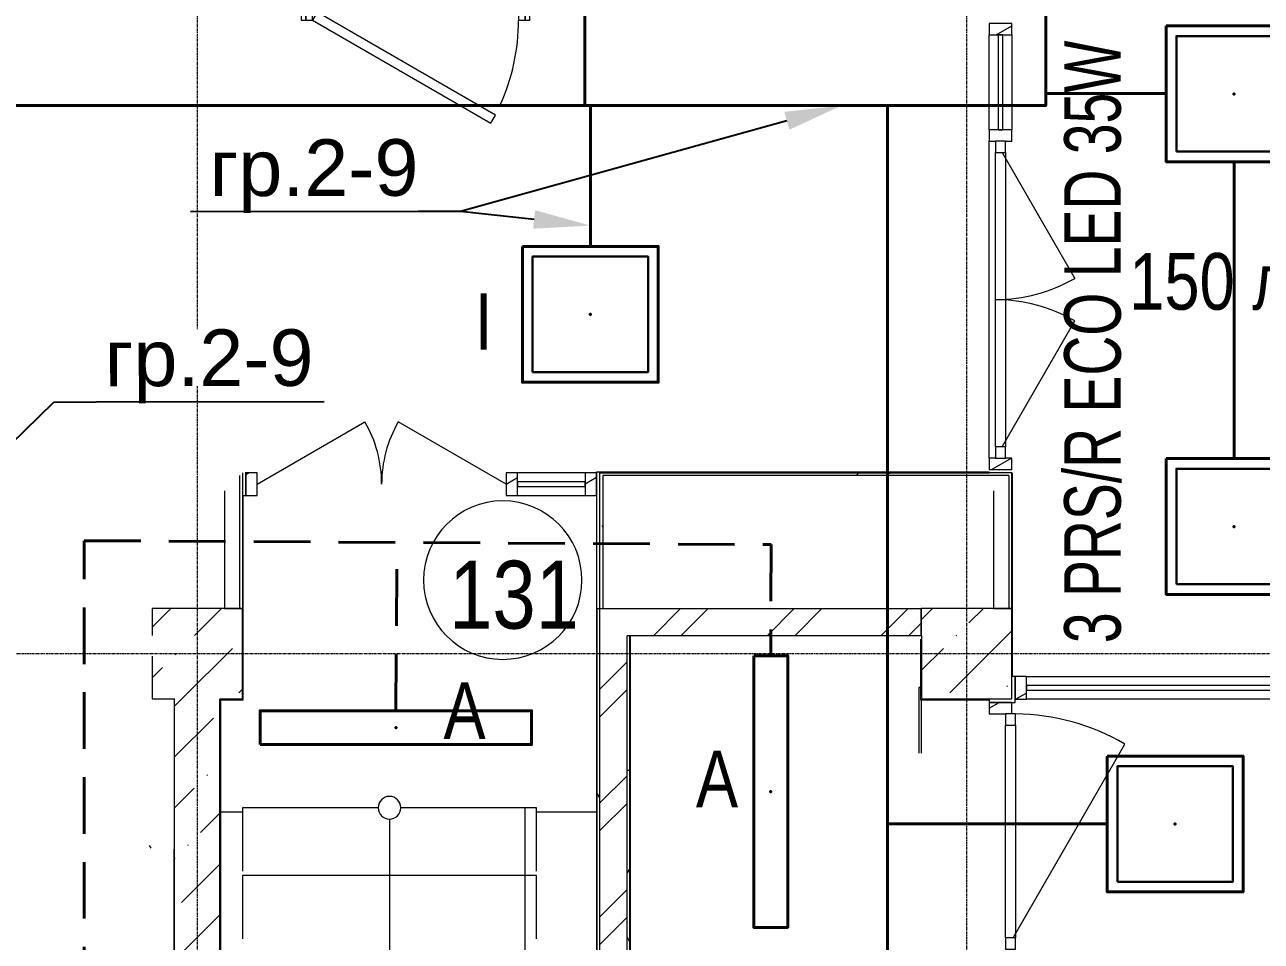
# Model space of a CAD drawing. Header units: metres. Extents: x 14298 to 227756, y -64870 to 286334.
# Drawn here: x 83300 to 88766, y -51556 to -47506 of the extents above; entities that cross this region are included whole.
import ezdxf
from ezdxf import colors
from ezdxf.entities.mleader import LeaderData, LeaderLine
from ezdxf.math import Vec2, Vec3

# ---------------------------------------------------------------- set-up
doc = ezdxf.new("R2010")
doc.units = ezdxf.units.M
for name, pattern in [('ADSK_Линия сетки', [21, 12, -3, 3, -3]), ('DASHED', [0.75, 0.5, -0.25]), ('HIDDEN2', [0.1875, 0.125, -0.0625])]:
    doc.linetypes.add(name, pattern=pattern)
for name, color, linetype, lineweight in [('A-AREA-IDEN', 7, 'Continuous', 9), ('A-DETL-THIN', 7, 'Continuous', 5), ('A-DOOR', 7, 'Continuous', 5), ('A-DOOR-FRAM', 7, 'Continuous', 13), ('A-FLOR', 7, 'Continuous', 5), ('A-GLAZ-CURT', 7, 'Continuous', 5), ('A-GLAZ-CWMG', 7, 'Continuous', 5), ('A-WALL', 7, 'Continuous', 5), ('A-WALL-PATT', 7, 'Continuous', 18), ('I-WALL', 7, 'Continuous', 5), ('nadpisi', 84, 'Continuous', 13), ('S-COLS', 7, 'Continuous', 5), ('S-GRID', 7, 'Continuous', 9), ('ав осв', 1, 'HIDDEN2', 40), ('раб осв', 7, 'Continuous', 40), ('ЭЛ', 250, 'Continuous', 50), ('ЭЛ.сети', 5, 'Continuous', 100)]:
    doc.layers.add(name, color=color, linetype=linetype, lineweight=lineweight)
doc.layers.add('A-DETL', color=7, linetype='Continuous', lineweight=5, true_color=0x00a600)
doc.styles.add('Arial', font='arial.ttf', dxfattribs={"width": 0.8, "height": 2.5})
doc.styles.add('GOST Common_I_1', font='ARIALN.TTF', dxfattribs={"height": 300})
doc.styles.add('ISOPEUR', font='isocpeui.ttf')
pattern_1 = [(45, (0, 0), (84.19025, 308.69666), [396.875, -79.375, 3.353, -76.022])]
pattern_2 = [(0, (0, 0), (812.8, 203.2), [33.528, -576.072, 33.528, -576.072, -3251.2]), (0, (0, 0), (812.8, 203.2), [-1219.2, 33.528, -1185.672, 33.528, -576.072, -1422.4]), (0, (0, 0), (812.8, 203.2), [-3048, 33.528, -372.872, 33.528, -982.472]), (120, (304.8, 101.6), (-582.37636, 602.30545), [33.528, -576.072, 33.528, -576.072, -3251.2]), (120, (304.8, 101.6), (-582.37636, 602.30545), [-1219.2, 33.528, -1185.672, 33.528, -576.072, -1422.4]), (120, (304.8, 101.6), (-582.37636, 602.30545), [-3048, 33.528, -372.872, 33.528, -982.472]), (240, (406.4, 508), (-230.42364, -805.50545), [33.528, -576.072, 33.528, -576.072, -3251.2]), (240, (406.4, 508), (-230.42364, -805.50545), [-1219.2, 33.528, -1185.672, 33.528, -576.072, -1422.4]), (240, (406.4, 508), (-230.42364, -805.50545), [-3048, 33.528, -372.872, 33.528, -982.472])]
pattern_3 = [(45, (0, 0), (-251.4472, 251.4472), []), (45, (0, 381), (-251.4472, 251.4472), [])]

# ---------------------------------------------------------------- blocks, each defined once
blk = doc.blocks.new('Перекрытия 6 - Перекрытия 2-249093-1 этаж')
at = {"layer": 'A-FLOR', "lineweight": 20}
for p, q in [((54600, 6300), (54600, 6060)), ((53565.7, 2500), (53315, 2500)), ((53912.9, 2500), (53840.1, 2500)), ((54590, 2500), (54050.3, 2500)), ((54590, 2200), (53393.4, 2200)), ((54590, 1900), (53315, 1900)), ((54590, 1600), (53315, 1600)), ((53100, 1300), (53165, 1300)), ((53315, 1300), (54590, 1300)), ((53315, 1140), (54590, 1140))]:
    blk.add_line(p, q, dxfattribs=at)
blk = doc.blocks.new('КДП АПК - КР_rvt-1-1 этаж')
at = {"layer": 'A-WALL-PATT', "lineweight": 13}
h = blk.add_hatch(dxfattribs=at)
h.set_pattern_fill('FP_125', color=256, style=0, pattern_type=2)
h.set_pattern_definition(pattern_1)
h.paths.add_polyline_path([(84162.7, -55945.6), (84162.7, -49845.6), (83962.7, -49845.6), (83962.7, -55945.6)], flags=0)
at = {"layer": 'S-COLS', "lineweight": 13}
h = blk.add_hatch(dxfattribs=at)
h.set_pattern_fill('FP_125', color=256, style=0, pattern_type=2)
h.set_pattern_definition(pattern_1)
h.paths.add_polyline_path([(84262.7, -49845.6), (84262.7, -49445.6), (83862.7, -49445.6), (83862.7, -49565.6), (84182.7, -49565.6), (83862.7, -49656.1), (83862.7, -49845.6), (84182.7, -49845.6)], flags=0)
h = blk.add_hatch(dxfattribs=at)
h.set_pattern_fill('FP_125', color=256, style=0, pattern_type=2)
h.set_pattern_definition(pattern_1)
h.paths.add_polyline_path([(87662.7, -49845.6), (87662.7, -49445.6), (87262.7, -49445.6), (87262.7, -49565.6), (87582.7, -49565.6), (87262.7, -49590.1), (87262.7, -49845.6)], flags=0)
at = {"layer": 'A-FLOR', "lineweight": 13}
for p, q in [((87252.7, -49795.6), (87252.7, -50085.6)), ((87262.7, -49795.6), (87252.7, -49795.6))]:
    blk.add_line(p, q, dxfattribs=at)
at = {"layer": 'I-WALL', "lineweight": 13}
for p, q in [((83962.7, -55945.6), (83962.7, -49845.6)), ((84162.7, -49845.6), (84162.7, -55945.6))]:
    blk.add_line(p, q, dxfattribs=at)
at = {"layer": 'S-COLS', "lineweight": 13}
for p, q in [((84262.7, -49445.6), (83862.7, -49445.6)), ((83862.7, -49445.6), (83862.7, -49565.6)), ((84262.7, -49845.6), (84262.7, -49445.6)), ((87662.7, -49445.6), (87262.7, -49445.6)), ((87262.7, -49445.6), (87262.7, -49565.6)), ((87662.7, -49845.6), (87662.7, -49445.6)), ((87262.7, -49590.1), (87262.7, -49845.6)), ((83862.7, -49656.1), (83862.7, -49845.6)), ((83862.7, -49845.6), (83962.7, -49845.6)), ((84162.7, -49845.6), (84262.7, -49845.6)), ((87262.7, -49845.6), (87662.7, -49845.6))]:
    blk.add_line(p, q, dxfattribs=at)
at = {"lineweight": 13}
blk.add_blockref('Перекрытия 6 - Перекрытия 2-249093-1 этаж', (32662.7, -56145.6), dxfattribs=at)
blk = doc.blocks.new('AC_Дверь_Однопольная_ДеревяннаяВнутренняя_ГОСТ6629-88 - ДГ 21-10Л-1292866-1 этаж')
at = {"layer": 'A-DOOR', "lineweight": 13}
for p, q in [((-333.1, 515), (-353.1, 480.4)), ((455, 60), (-333.1, 515)), ((-353.1, 480.4), (435, 25.4)), ((435, 25.4), (455, 60))]:
    blk.add_line(p, q, dxfattribs=at)
at = {"layer": 'A-DOOR', "lineweight": 18}
for p, q in [((-485, 60), (-505, 60)), ((-505, 60), (-505, -10)), ((-485, -10), (-485, 60)), ((505, 60), (485, 60)), ((485, 60), (485, -10)), ((505, -10), (505, 60)), ((-505, -10), (-485, -10)), ((485, -10), (505, -10))]:
    blk.add_line(p, q, dxfattribs=at)
at = {"layer": 'A-DOOR'}
blk.add_arc((455, 60), 910, 155.7365, 180, dxfattribs=at)
at = {"layer": 'A-DOOR-FRAM'}
for p, q in [((-455, 60), (-485, 60)), ((-485, 60), (-485, -10)), ((-455, 20), (-455, 60)), ((485, 60), (455, 60)), ((455, 60), (455, 20)), ((485, -10), (485, 60)), ((-445, 20), (-455, 20)), ((-445, -10), (-445, 20)), ((455, 20), (445, 20)), ((445, 20), (445, -10)), ((-485, -10), (-445, -10)), ((445, -10), (485, -10))]:
    blk.add_line(p, q, dxfattribs=at)
blk = doc.blocks.new('Дверь-Витраж-Двойная-Остекление - Ворота-Витраж-1863842-1 этаж')
at = {"layer": 'A-DOOR'}
for p, q in [((-550, 0), (-73.7, -275)), ((550, 0), (73.7, -275))]:
    blk.add_line(p, q, dxfattribs=at)
for centre, start, end in [((-550, 0), 330, 360), ((550, 0), 180, 210)]:
    blk.add_arc(centre, 550, start, end, dxfattribs=at)
blk = doc.blocks.new('Системная панель - С остеклением-1866411-1 этаж')
at = {"layer": 'A-GLAZ-CURT', "lineweight": 13}
for p, q in [((150, 10), (-150, 10)), ((-150, 10), (-150, -10)), ((150, -10), (150, 10)), ((-150, -10), (150, -10))]:
    blk.add_line(p, q, dxfattribs=at)
blk = doc.blocks.new('Прямоугольный импост - 50 x 100мм-1549641-1 этаж')
at = {"layer": 'A-GLAZ-CWMG'}
h = blk.add_hatch(dxfattribs=at)
h.set_pattern_fill('FP_105', color=256, style=0, pattern_type=2)
h.set_pattern_definition([(150, (84277.65, 49535.64), (-60, -103.92305), [])])
h.paths.add_polyline_path([(-50, -50), (-50, 50), (0, 50), (0, -50)], flags=0)
at = {"layer": 'A-GLAZ-CWMG', "lineweight": 18}
for p, q in [((-50, -50), (-50, 50)), ((-50, 50), (0, 50)), ((0, 50), (0, -50)), ((0, -50), (-50, -50))]:
    blk.add_line(p, q, dxfattribs=at)
blk = doc.blocks.new('Прямоугольный импост - 50 x 100мм-1866408-1 этаж')
at = {"layer": 'A-GLAZ-CWMG'}
for p, q in [((85777.7, -49485.6), (85477.7, -49485.6)), ((85477.7, -49585.6), (85777.7, -49585.6))]:
    blk.add_line(p, q, dxfattribs=at)
blk = doc.blocks.new('Прямоугольный импост - 50 x 100мм-1549637-1 этаж')
at = {"layer": 'A-GLAZ-CWMG'}
h = blk.add_hatch(dxfattribs=at)
h.set_pattern_fill('FP_106', color=256, style=0, pattern_type=2)
h.set_pattern_definition([(150, (85452.65, 49535.64), (-60, -103.92305), [])])
h.paths.add_polyline_path([(25, -50), (-25, -50), (-25, 50), (25, 50)], flags=0)
at = {"layer": 'A-GLAZ-CWMG', "lineweight": 18}
for p, q in [((-25, -50), (-25, 50)), ((-25, 50), (25, 50)), ((25, 50), (25, -50)), ((25, -50), (-25, -50))]:
    blk.add_line(p, q, dxfattribs=at)
blk = doc.blocks.new('Прямоугольный импост - 50 x 100мм-V67-1 этаж')
at = {"layer": 'A-GLAZ-CWMG'}
h = blk.add_hatch(dxfattribs=at)
h.set_pattern_fill('FP_108', color=256, style=0, pattern_type=2)
h.set_pattern_definition([(30, (-85827.65, 49535.64), (-60, 103.92305), [])])
h.paths.add_polyline_path([(0, -50), (0, 50), (-50, 50), (-50, -50)], flags=0)
at = {"layer": 'A-GLAZ-CWMG', "lineweight": 18}
for p, q in [((0, 50), (-50, 50)), ((-50, 50), (-50, -50)), ((0, -50), (0, 50)), ((-50, -50), (0, -50))]:
    blk.add_line(p, q, dxfattribs=at)
blk = doc.blocks.new('Системная панель - С остеклением-2282510-1 этаж')
at = {"layer": 'A-GLAZ-CURT', "lineweight": 13}
for p, q in [((210, 10), (-210, 10)), ((-210, 10), (-210, -10)), ((210, -10), (210, 10)), ((-210, -10), (210, -10))]:
    blk.add_line(p, q, dxfattribs=at)
blk = doc.blocks.new('Прямоугольный импост - 50 x 100мм-2282512-1 этаж')
at = {"layer": 'A-GLAZ-CWMG'}
h = blk.add_hatch(dxfattribs=at)
h.set_pattern_fill('FP_109', color=256, style=0, pattern_type=2)
h.set_pattern_definition([(240, (-49470.64, 87613.1), (103.92305, -60), [])])
h.paths.add_polyline_path([(0, -22.2), (0, -50), (-50, -50), (-50, 50), (0, 50), (0, 22.2)], flags=0)
at = {"layer": 'A-GLAZ-CWMG', "lineweight": 18}
for p, q in [((-50, 50), (0, 50)), ((-50, 22.2), (-50, 50)), ((0, 50), (0, -50)), ((-50, -50), (-50, -22.2)), ((0, -50), (-50, -50))]:
    blk.add_line(p, q, dxfattribs=at)
blk = doc.blocks.new('Прямоугольный импост - 50 x 100мм-2282498-1 этаж')
at = {"layer": 'A-GLAZ-CWMG'}
for p, q in [((87563.1, -47970.6), (87563.1, -47550.6)), ((87663.1, -47550.6), (87663.1, -47970.6))]:
    blk.add_line(p, q, dxfattribs=at)
blk = doc.blocks.new('Прямоугольный импост - 50 x 100мм-2282506-1 этаж')
at = {"layer": 'A-GLAZ-CWMG', "lineweight": 18}
for p, q in [((-25, 50), (25, 50)), ((-25, -50), (-25, 50)), ((25, 50), (25, 22.225)), ((25, -50), (-25, -50)), ((25, -22.225), (25, -50))]:
    blk.add_line(p, q, dxfattribs=at)
blk = doc.blocks.new('Прямоугольный импост - 50 x 100мм-2282516-1 этаж')
at = {"layer": 'A-GLAZ-CWMG'}
h = blk.add_hatch(dxfattribs=at)
h.set_pattern_fill('FP_110', color=256, style=0, pattern_type=2)
h.set_pattern_definition([(300, (47500.64, 87613.1), (103.92305, 60), [])])
h.paths.add_polyline_path([(-50, -50), (0, -50), (0, 50), (-50, 50)], flags=0)
at = {"layer": 'A-GLAZ-CWMG', "lineweight": 18}
for p, q in [((-50, 50), (-50, -50)), ((0, 50), (-50, 50)), ((0, -50), (0, 50)), ((-50, -50), (0, -50))]:
    blk.add_line(p, q, dxfattribs=at)
blk = doc.blocks.new('M_Дверь-Витраж-Двойная-Витрина - M_Дверь-Витраж-Двойная-Витрина-2723230-1 этаж')
at = {"layer": 'A-DOOR'}
for p, q in [((-650, 6.6), (-93.8, 327.8)), ((650, 6.6), (93.8, 327.8))]:
    blk.add_line(p, q, dxfattribs=at)
for centre, start, end in [((-700, -22.2), 0, 30), ((700, -22.2), 150, 180)]:
    blk.add_arc(centre, 700, start, end, dxfattribs=at)
at = {"layer": 'A-DOOR-FRAM'}
for p, q in [((-650, 22.2), (-700, 22.2)), ((-700, 22.2), (-700, -22.2)), ((-650, -22.2), (-650, 22.2)), ((700, 22.2), (650, 22.2)), ((650, 22.2), (650, -22.2)), ((700, -22.2), (700, 22.2)), ((-700, -22.2), (-650, -22.2)), ((650, -22.2), (700, -22.2))]:
    blk.add_line(p, q, dxfattribs=at)
at = {"layer": 'A-DOOR-FRAM', "lineweight": 5}
for p, q in [((-650, 22.2), (650, 22.2)), ((650, -22.2), (-650, -22.2))]:
    blk.add_line(p, q, dxfattribs=at)
blk = doc.blocks.new('Дверь-Витраж-Одинарная-Остекление1 - Дверь-Витраж-Одинарная-Остекление1-2606033-1 этаж')
at = {"layer": 'A-DOOR'}
blk.add_line((470, 55.5), (-386.3, 549.9), dxfattribs=at)
blk.add_arc((478.1, 50.8), 998.1, 150, 179.0991, dxfattribs=at)
at = {"layer": 'A-DOOR-FRAM'}
for p, q in [((-470, 66.5), (-520, 66.5)), ((-520, 66.5), (-520, 22.5)), ((-470, 22.5), (-470, 66.5)), ((520, 66.5), (470, 66.5)), ((470, 66.5), (470, 22.5)), ((520, 22.5), (520, 66.5)), ((-520, 22.5), (-470, 22.5)), ((470, 22.5), (520, 22.5))]:
    blk.add_line(p, q, dxfattribs=at)
at = {"layer": 'A-DOOR-FRAM', "lineweight": 5}
for p, q in [((-470, 66.5), (470, 66.5)), ((470, 22.5), (-470, 22.5))]:
    blk.add_line(p, q, dxfattribs=at)
blk = doc.blocks.new('Прямоугольный импост - 50 x 100мм-2603427-1 этаж')
at = {"layer": 'A-GLAZ-CWMG'}
h = blk.add_hatch(dxfattribs=at)
h.set_pattern_fill('FP_117', color=256, style=0, pattern_type=2)
h.set_pattern_definition([(300, (50500.64, 87613.1), (103.92305, 60), [])])
h.paths.add_polyline_path([(-50, -22.5), (-50, -50), (0, -50), (0, 50), (-50, 50)], flags=0)
at = {"layer": 'A-GLAZ-CWMG', "lineweight": 18}
for p, q in [((0, 50), (-50, 50)), ((-50, 50), (-50, -22.5)), ((0, -50), (0, 50)), ((-50, -50), (0, -50))]:
    blk.add_line(p, q, dxfattribs=at)
blk = doc.blocks.new('Системная панель - С остеклением-2606881-1 этаж')
at = {"layer": 'A-GLAZ-CURT', "lineweight": 13}
for p, q in [((665, 10), (-665, 10)), ((-665, 10), (-665, -10)), ((665, -10), (665, 10)), ((-665, -10), (665, -10))]:
    blk.add_line(p, q, dxfattribs=at)
blk = doc.blocks.new('Прямоугольный импост - 50 x 100мм-1861680-1 этаж')
at = {"layer": 'A-GLAZ-CWMG'}
for p, q in [((87727.7, -50385.6), (89057.7, -50385.6)), ((89057.7, -50485.6), (87727.7, -50485.6))]:
    blk.add_line(p, q, dxfattribs=at)
blk = doc.blocks.new('Прямоугольный импост - 50 x 100мм-V70-1 этаж')
at = {"layer": 'A-GLAZ-CWMG'}
h = blk.add_hatch(dxfattribs=at)
h.set_pattern_fill('FP_124', color=256, style=0, pattern_type=2)
h.set_pattern_definition([(150, (87677.65, 50435.64), (-60, -103.92305), [])])
h.paths.add_polyline_path([(-50, -50), (-50, 50), (0, 50), (0, -50)], flags=0)
at = {"layer": 'A-GLAZ-CWMG', "lineweight": 18}
for p, q in [((-50, 50), (0, 50)), ((-50, -50), (-50, 50)), ((0, 50), (0, -50)), ((0, -50), (-50, -50))]:
    blk.add_line(p, q, dxfattribs=at)
blk = doc.blocks.new('ПСС_Марка_помещения - Имя_2_5мм-224473-1 этаж')
at = {"layer": 'A-AREA-IDEN'}
for start, end in [(360, 180), (180, 360)]:
    blk.add_arc((-0.074, 0.039), 3.5, start, end, dxfattribs=at)
blk = doc.blocks.new('LZ.OPL ECO LED')
at = {"color": 0, "lineweight": 40, "ltscale": 100}
blk.add_point((-484366.7, 7962), dxfattribs=at)
at = {"layer": 'раб осв', "color": 5, "lineweight": 40}
blk.add_lwpolyline([(-484966.7, 7887), (-483766.7, 7887), (-483766.7, 8037), (-484966.7, 8037)], close=True, dxfattribs=at)
blk = doc.blocks.new('ARS.R UNI LED')
at = {"color": 5, "lineweight": 30, "ltscale": 100}
blk.add_lwpolyline([(2913222.7, 2072748.5), (2913732.7, 2072748.5), (2913732.7, 2073258.5), (2913222.7, 2073258.5)], close=True, dxfattribs=at)
at = {"color": 0, "lineweight": 40, "ltscale": 100}
blk.add_point((2913477.7, 2073003.5), dxfattribs=at)
at = {"layer": 'ЭЛ', "color": 5, "lineweight": 40, "ltscale": 10}
blk.add_lwpolyline([(2913177.7, 2073303.5), (2913777.7, 2073303.5), (2913777.7, 2072703.5), (2913177.7, 2072703.5)], close=True, dxfattribs=at)

msp = doc.modelspace()

# ---------------------------------------------------------------- hatches: boundary and pattern name
at = {"layer": 'A-WALL-PATT', "lineweight": 15}
h = msp.add_hatch(dxfattribs=at)
h.set_pattern_fill('FP_81', color=256, style=0, pattern_type=2)
h.set_pattern_definition(pattern_2)
h.paths.add_polyline_path([(86824.7465, -49485.6443), (87563.096, -49485.6443), (87563.096, -49482.6443), (85842.6532, -49482.6443), (85842.6532, -49485.6443)], flags=0)
h.paths.add_polyline_path([(83452.6532, -49485.6443), (84277.6532, -49485.6443), (84277.6532, -49482.6443), (83452.6532, -49482.6443)], flags=0)
h = msp.add_hatch(dxfattribs=at)
h.set_pattern_fill('FP_81', color=256, style=0, pattern_type=2)
h.set_pattern_definition(pattern_2)
h.paths.add_polyline_path([(85855.1532, -50085.6443), (85855.1532, -49498.1443), (85842.6532, -49485.6443), (85842.6532, -50085.6443)], flags=0)
h = msp.add_hatch(dxfattribs=at)
h.set_pattern_fill('FP_81', color=256, style=0, pattern_type=2)
h.set_pattern_definition(pattern_2)
h.paths.add_polyline_path([(87650.1532, -49498.1443), (87650.1532, -49485.6443), (85842.6532, -49485.6443), (85855.1532, -49498.1443), (87582.6532, -49498.1443)], flags=0)
h = msp.add_hatch(dxfattribs=at)
h.set_pattern_fill('FP_81', color=256, style=0, pattern_type=2)
h.set_pattern_definition(pattern_2)
h.paths.add_polyline_path([(85830.6532, -55485.6443), (85830.6532, -54072.8579), (85827.6532, -54072.8579), (85827.6532, -55485.6443)], flags=0)
h.paths.add_polyline_path([(85827.6532, -53365.6443), (85830.6532, -53365.6443), (85830.6532, -50085.6443), (85827.6532, -50085.6443), (85827.6532, -53223.1885)], flags=0)
h = msp.add_hatch(dxfattribs=at)
h.set_pattern_fill('FP_81', color=256, style=0, pattern_type=2)
h.set_pattern_definition(pattern_2)
h.paths.add_polyline_path([(85842.6532, -55485.6443), (85842.6532, -54072.8579), (85830.6532, -54072.8579), (85830.6532, -55485.6443)], flags=0)
h.paths.add_polyline_path([(85842.6532, -53365.6443), (85842.6532, -50085.6443), (85830.6532, -50085.6443), (85830.6532, -53365.6443)], flags=0)
h = msp.add_hatch(dxfattribs=at)
h.set_pattern_fill('FP_1', color=256, style=0, pattern_type=2)
h.set_pattern_definition(pattern_3)
h.paths.add_polyline_path([(85962.6532, -50205.6443), (87262.6532, -50205.6443), (87262.6532, -50085.6443), (85842.6532, -50085.6443), (85842.6532, -50205.6443), (85922.6532, -50205.6443)], flags=0)
h = msp.add_hatch(dxfattribs=at)
h.set_pattern_fill('FP_1', color=256, style=0, pattern_type=2)
h.set_pattern_definition(pattern_3)
h.paths.add_polyline_path([(85962.6532, -55485.6443), (85962.6532, -53988.8347), (85932.6532, -54002.7067), (85932.6532, -53782.3603), (85962.6532, -53768.4883), (85962.6532, -50205.6443), (85842.6532, -50205.6443), (85842.6532, -55485.6443)], flags=0)
h = msp.add_hatch(dxfattribs=at)
h.set_pattern_fill('FP_81', color=256, style=0, pattern_type=2)
h.set_pattern_definition(pattern_2)
h.paths.add_polyline_path([(85962.6532, -55485.6443), (85974.6532, -55485.6443), (85974.6532, -53983.2859), (85962.6532, -53988.8347), (85962.6532, -54643.5235)], flags=0)
h.paths.add_polyline_path([(85962.6532, -53768.4883), (85974.6532, -53762.9395), (85974.6532, -50205.6443), (85962.6532, -50205.6443), (85962.6532, -53734.1777)], flags=0)
h = msp.add_hatch(dxfattribs=at)
h.set_pattern_fill('FP_81', color=256, style=0, pattern_type=2)
h.set_pattern_definition(pattern_2)
h.paths.add_polyline_path([(85977.6532, -55485.6443), (85977.6532, -53981.8987), (85974.6532, -53983.2859), (85974.6589, -55485.6443)], flags=0)
h.paths.add_polyline_path([(85974.6532, -53762.9395), (85977.6532, -53761.5523), (85977.6532, -50205.6443), (85974.6532, -50205.6443), (85974.6532, -53734.1777)], flags=0)
h = msp.add_hatch(dxfattribs=at)
h.set_pattern_fill('FP_81', color=256, style=0, pattern_type=2)
h.set_pattern_definition(pattern_2)
h.paths.add_polyline_path([(83452.6532, -51145.6443), (83962.6532, -51145.6443), (83962.6532, -51133.1443), (83465.1532, -51133.1443)], flags=0)

# ---------------------------------------------------------------- linework, layer by layer
at = {"layer": 'A-DETL', "color": 7, "lineweight": 15}
msp.add_line((84912.6532, -51015.6316), (84912.6532, -55485.6443), dxfattribs=at)
for start, end in [(0, 180), (180, 0)]:
    msp.add_arc((84912.6532, -50965.6316), 50, start, end, dxfattribs=at)
at = {"layer": 'A-DETL-THIN', "lineweight": 15}
msp.add_line((85512.6532, -55535.6443), (85512.6532, -50965.6316), dxfattribs=at)
at = {"layer": 'A-FLOR', "lineweight": 15}
for p, q in [((87563.096, -49420.6443), (87563.096, -48020.6443)), ((87263.096, -50205.6443), (87263.096, -50485.6443)), ((84262.6532, -50985.6443), (84165.6532, -50985.6443)), ((84862.6532, -50965.6541), (84262.6734, -50965.6541)), ((84262.6734, -50965.6541), (84262.6734, -51245.6443)), ((85562.6734, -50965.6541), (84962.6532, -50965.6541)), ((85562.6734, -51245.6443), (85562.6734, -50965.6541)), ((85827.6532, -50985.6443), (85562.6734, -50985.6443)), ((85562.6712, -51265.6443), (84262.6712, -51265.6443)), ((84262.6712, -51265.6443), (84262.6712, -51545.6443)), ((85562.6712, -51545.6443), (85562.6712, -51265.6443))]:
    msp.add_line(p, q, dxfattribs=at)
at = {"layer": 'A-WALL', "lineweight": 15}
for p, q in [((84250.1532, -49498.1443), (84250.1532, -50085.6443)), ((84262.6532, -49485.6443), (84262.6532, -50485.6443)), ((84277.6532, -49585.6443), (84277.6532, -49482.6443)), ((87563.096, -49482.6443), (85827.6532, -49482.6443)), ((85827.6532, -49482.6443), (85827.6532, -53365.6443)), ((85842.6532, -49485.6443), (85842.6532, -49482.6443)), ((85842.6532, -49485.6443), (87563.096, -49485.6443)), ((85842.6532, -55485.6443), (85842.6532, -49485.6443)), ((87662.6532, -49485.6443), (85842.6532, -49485.6443)), ((85855.1532, -49498.1443), (85855.1532, -50085.6443)), ((87650.1532, -49498.1443), (85855.1532, -49498.1443)), ((87650.1532, -49498.1443), (87650.1532, -50085.6443)), ((87662.6532, -50485.6443), (87662.6532, -49485.6443)), ((87665.6532, -50385.6858), (87665.6532, -49485.6443)), ((84182.6532, -49565.6443), (84182.6532, -50085.6443)), ((87582.6532, -49565.6443), (87582.6532, -50085.6443)), ((84262.6532, -49585.6443), (84277.6532, -49585.6443)), ((84265.6532, -50488.6443), (84265.6532, -49585.6443)), ((84182.6532, -50085.6443), (84262.6532, -50085.6443)), ((85827.6532, -50085.6443), (87262.6532, -50085.6443)), ((85830.6532, -53365.6443), (85830.6532, -50085.6443)), ((87262.6532, -50205.6443), (87262.6532, -50085.6443)), ((87582.6532, -50085.6443), (87662.6532, -50085.6443)), ((85962.6532, -53768.4883), (85962.6532, -50205.6443)), ((87262.6532, -50205.6443), (85962.6532, -50205.6443)), ((85974.6532, -53762.9395), (85974.6532, -50205.6443)), ((85977.6532, -50217.6443), (85977.6532, -50205.6443)), ((85977.6532, -53761.5523), (85977.6532, -50220.6443)), ((87259.6532, -50220.6443), (87259.6532, -50488.6443)), ((87262.6532, -50485.6443), (87262.6532, -50220.6443)), ((87677.6532, -50385.6858), (87665.6532, -50385.6858)), ((87677.6532, -50500.6443), (87677.6532, -50385.6858)), ((84262.6532, -50485.6443), (84162.6532, -50485.6443)), ((84162.6532, -56585.6443), (84162.6532, -50485.6443)), ((84165.6532, -50488.6443), (84265.6532, -50488.6443)), ((84165.6532, -50488.6443), (84165.6532, -56582.6443)), ((87259.6532, -50488.6443), (87563.0894, -50488.6443)), ((87662.6532, -50485.6443), (87262.6532, -50485.6443)), ((87563.0894, -50488.6443), (87563.0894, -50500.6443)), ((87563.0894, -50500.6443), (87677.6532, -50500.6443)), ((83962.6532, -54946.4958), (83962.6532, -51065.6443)), ((83959.6532, -51148.6443), (83959.6532, -53255.6443))]:
    msp.add_line(p, q, dxfattribs=at)
at = {"layer": 'S-GRID', "linetype": 'ADSK_Линия сетки', "lineweight": 15}
for p, q in [((84062.6532, -38095.4453), (84062.6532, -64052.4737)), ((87462.6532, -38095.4453), (87462.6532, -64052.4737)), ((95458.7083, -50285.6443), (74307.2165, -50284.9002))]:
    msp.add_line(p, q, dxfattribs=at)
at = {"layer": 'ав осв', "linetype": 'DASHED', "lineweight": 40, "ltscale": 500}
msp.add_line((84940.7529, -50536.7695), (84945.0281, -49793.5966), dxfattribs=at)
msp.add_lwpolyline([(78562.6532, -49785.6443), (78712.6532, -49785.6443), (78712.6532, -49785.6443), (78712.6532, -52955.6443), (78712.6532, -52955.6443), (83562.6532, -52955.6443), (83562.6532, -52955.6443), (83562.6532, -49785.6443), (86599.8179, -49803.116), (86597.4114, -50294.362)], dxfattribs=at)
at = {"layer": 'раб осв', "color": 0, "lineweight": 40}
msp.add_line((88084.8972, -51037.5272), (87113.096, -51037.5272), dxfattribs=at)
for points in [[(87813.096, -47863.4193), (87813.096, -47391.4388), (87813.096, -47391.4388), (88413.096, -47391.4388)], [(85800.1683, -47863.4193), (87813.096, -47863.4193), (87813.096, -47863.4193), (87813.096, -47863.4193), (87813.096, -47809.4709), (88345.4258, -47809.4709)], [(82582.6532, -47863.4193), (85800.1683, -47863.4193), (85800.1683, -48485.6443)], [(87113.096, -47863.4193), (87113.096, -47863.4193), (87113.096, -55935.6443), (86362.8746, -55935.6443)], [(88645.4258, -48111.333), (88645.4258, -49423.024)]]:
    msp.add_lwpolyline(points, dxfattribs=at)

# ---------------------------------------------------------------- block references
at = {"lineweight": 13}
msp.add_blockref('КДП АПК - КР_rvt-1-1 этаж', (0, -639.2559), dxfattribs=at)
at = {"layer": 'A-AREA-IDEN', "lineweight": 15, "xscale": 99.99999999999993, "yscale": 99.99999999999993, "zscale": 99.99999999999993}
msp.add_blockref('ПСС_Марка_помещения - Имя_2_5мм-224473-1 этаж', (85420.2354, -49963.8852), dxfattribs=at)
at = {"layer": 'A-DOOR', "lineweight": 15}
for name, p, rotation in [('AC_Дверь_Однопольная_ДеревяннаяВнутренняя_ГОСТ6629-88 - ДГ 21-10Л-1292866-1 этаж', (85027.6532, -47425.6443), 180), ('M_Дверь-Витраж-Двойная-Витрина - M_Дверь-Витраж-Двойная-Витрина-2723230-1 этаж', (87613.096, -48720.6443), 270), ('Дверь-Витраж-Двойная-Остекление - Ворота-Витраж-1863842-1 этаж', (84877.6532, -49535.6443), 180), ('Дверь-Витраж-Одинарная-Остекление1 - Дверь-Витраж-Одинарная-Остекление1-2606033-1 этаж', (87613.096, -51070.6443), 270)]:
    msp.add_blockref(name, p, dxfattribs=dict(at, rotation=rotation))
at = {"layer": 'A-GLAZ-CURT', "lineweight": 15}
for name, p, rotation in [('Системная панель - С остеклением-2282510-1 этаж', (87613.096, -47760.6443), 270), ('Системная панель - С остеклением-1866411-1 этаж', (85627.6532, -49535.6443), 180), ('Системная панель - С остеклением-2606881-1 этаж', (88392.6532, -50435.6443), 180)]:
    msp.add_blockref(name, p, dxfattribs=dict(at, rotation=rotation))
at = {"layer": 'A-GLAZ-CWMG', "lineweight": 15, "rotation": 90}
for name, p in [('Прямоугольный импост - 50 x 100мм-2282516-1 этаж', (87613.096, -47500.6443)), ('Прямоугольный импост - 50 x 100мм-2603427-1 этаж', (87613.096, -50500.6443))]:
    msp.add_blockref(name, p, dxfattribs=at)
at = {"layer": 'A-GLAZ-CWMG', "lineweight": 15}
for name, p in [('Прямоугольный импост - 50 x 100мм-2282498-1 этаж', (0, 0)), ('Прямоугольный импост - 50 x 100мм-1866408-1 этаж', (0, 0)), ('Прямоугольный импост - 50 x 100мм-V67-1 этаж', (85827.6532, -49535.6443)), ('Прямоугольный импост - 50 x 100мм-1861680-1 этаж', (0, 0))]:
    msp.add_blockref(name, p, dxfattribs=at)
at = {"layer": 'A-GLAZ-CWMG', "lineweight": 15, "extrusion": (0, 0, -1), "rotation": 270}
for name, p in [('Прямоугольный импост - 50 x 100мм-2282506-1 этаж', (-87613.096, -47995.6443)), ('Прямоугольный импост - 50 x 100мм-2282512-1 этаж', (-87613.096, -49470.6443))]:
    msp.add_blockref(name, p, dxfattribs=at)
at = {"layer": 'A-GLAZ-CWMG', "lineweight": 15, "extrusion": (0, 0, -1)}
for name, p in [('Прямоугольный импост - 50 x 100мм-1549641-1 этаж', (-84277.6532, -49535.6443)), ('Прямоугольный импост - 50 x 100мм-1549637-1 этаж', (-85452.6532, -49535.6443)), ('Прямоугольный импост - 50 x 100мм-V70-1 этаж', (-87677.6532, -50435.6443))]:
    msp.add_blockref(name, p, dxfattribs=at)
at = {"layer": 'раб осв', "color": 0, "lineweight": 40, "ltscale": 100}
for p in [(-2824832.2793, -2120814.882), (-2827677.5367, -2121789.1934), (-2824832.2793, -2122726.5731), (-2825092.8079, -2124041.0763)]:
    msp.add_blockref('ARS.R UNI LED', p, dxfattribs=at)
at = {"layer": 'раб осв', "color": 0, "lineweight": 40, "rotation": 270}
msp.add_blockref('LZ.OPL ECO LED', (78635.4059, -535261.0436), dxfattribs=at)
at = {"layer": 'раб осв', "color": 0, "lineweight": 40}
msp.add_blockref('LZ.OPL ECO LED', (569307.4345, -58573.775), dxfattribs=at)

# ---------------------------------------------------------------- texts
at = {"layer": 'A-AREA-IDEN', "lineweight": 15, "insert": (85176.2432, -49874.1801), "char_height": 300, "width": 577.215, "attachment_point": 1, "style": 'GOST Common_I_1'}
msp.add_mtext('131', dxfattribs=at)
at = {"layer": 'nadpisi', "color": 7, "insert": (88021.2046, -48906.9958), "char_height": 250, "width": 4381.630306, "attachment_point": 5, "rotation": 90, "style": 'Arial'}
msp.add_mtext('{\\W0.7;3 PRS/R ECO LED 35W}', dxfattribs=at)
at = {"layer": 'nadpisi', "color": 7, "char_height": 250, "style": 'Arial'}
for s, insert, width, attachment_point in [('150 лк', (88181.9831, -48514.8185), 1402.065175, 1), ('I', (85290.303, -48692.4208), 130.841471, 1), ('{\\C1;А}', (85244.2352, -50536.7695), 226.187696, 5), ('{\\C1;А}', (86360.005, -50838.2087), 226.187696, 5)]:
    msp.add_mtext(s, dxfattribs=dict(at, insert=insert, width=width, attachment_point=attachment_point))

# ---------------------------------------------------------------- next in the draw order: leaders
at = {"layer": 'ЭЛ.сети', "color": 0, "lineweight": 5}
ml = msp.add_multileader_mtext('Standard', dxfattribs=at)
ml.set_content('{\\fArial|b0|i0|c204|p34;гр.2-9}', style='ISOPEUR')
ml.set_leader_properties()
ml.build(insert=Vec2(0, 0))
ml.multileader.update_dxf_attribs({"text_left_attachment_type": 6, "text_right_attachment_type": 6, "dogleg_length": 100, "arrow_head_size": 250})
ctx = ml.context
ctx.base_point, ctx.char_height, ctx.arrow_head_size, ctx.landing_gap_size, ctx.plane_origin, ctx.plane_x_axis, ctx.plane_y_axis = Vec3(84079.9735, -48332.7286), 250, 250, 37.4122, Vec3(28547.9584, -6777.1849), Vec3(0.999998436, 0.001768603), Vec3(-0.001768603, 0.999998436)
ctx.left_attachment, ctx.right_attachment = 6, 6
notes = []
notes.append((ctx, [(1, (1, 1, 0), (85226.7477, -48330.7004), (-0.999998436, -0.001768603), 187.0608, [(0, [(85800.1683, -48393.5627)], 0, [])])]))
ctx.mtext.insert, ctx.mtext.text_direction, ctx.mtext.rotation, ctx.mtext.line_spacing_factor, ctx.mtext.flow_direction = Vec3(84116.8207, -48013.2564), Vec3(0.999998436, 0.001768603), 0.001768604, 0.8, 5
ctx.mtext.has_bg_fill, ctx.mtext.bg_color, ctx.mtext.bg_scale_factor, ctx.mtext.bg_transparency, ctx.mtext.use_window_bg_color = 1, -1073741824, 1, 0, 1
ml = msp.add_multileader_mtext('Standard', dxfattribs=at)
ml.set_content('{\\fArial|b0|i0|c204|p34;гр.2-9}', style='ISOPEUR')
ml.set_leader_properties()
ml.build(insert=Vec2(0, 0))
ml.multileader.update_dxf_attribs({"text_left_attachment_type": 6, "text_right_attachment_type": 6, "dogleg_length": 100, "arrow_head_size": 250})
ctx = ml.context
ctx.base_point, ctx.char_height, ctx.arrow_head_size, ctx.landing_gap_size, ctx.plane_origin, ctx.plane_x_axis, ctx.plane_y_axis = Vec3(83616.3719, -49172.7495), 250, 250, 37.4122, Vec3(25043.64, -8852.2796), Vec3(0.999998436, 0.001768603), Vec3(-0.001768603, 0.999998436)
ctx.left_attachment, ctx.right_attachment = 6, 6
notes.append((ctx, [(0, (1, 1, 0), (83429.3114, -49173.0804), (0.999998436, 0.001768603), 187.0608, [(0, [(82582.6532, -49999.6592)], 0, [])])]))
ctx.mtext.insert, ctx.mtext.text_direction, ctx.mtext.rotation, ctx.mtext.line_spacing_factor, ctx.mtext.flow_direction = Vec3(83653.2191, -48853.2773), Vec3(0.999998436, 0.001768603), 0.001768604, 0.8, 5
ctx.mtext.has_bg_fill, ctx.mtext.bg_color, ctx.mtext.bg_scale_factor, ctx.mtext.bg_transparency, ctx.mtext.use_window_bg_color = 1, -1073741824, 1, 0, 1
for ctx, leaders in notes:
    for number, flags, end, landing, length, lines in leaders:
        leader = LeaderData()
        leader.index, (leader.has_last_leader_line, leader.has_dogleg_vector, leader.attachment_direction) = number, flags
        leader.last_leader_point, leader.dogleg_vector, leader.dogleg_length = Vec3(end), Vec3(landing), length
        for number, points, colour, breaks in lines:
            line = LeaderLine()
            line.index, line.vertices, line.color, line.breaks = number, Vec3.list(points), colors.encode_raw_color(colour), breaks
            leader.lines.append(line)
        ctx.leaders.append(leader)

# ---------------------------------------------------------------- next in the draw order: leaders
ml = msp.add_multileader_mtext('Standard', dxfattribs=at)
ml.set_content('{\\fArial|b0|i0|c204|p34;гр.2-9}', style='ISOPEUR')
ml.set_leader_properties()
ml.build(insert=Vec2(0, 0))
ml.multileader.update_dxf_attribs({"text_left_attachment_type": 6, "text_right_attachment_type": 6, "dogleg_length": 100, "arrow_head_size": 250})
ctx = ml.context
ctx.base_point, ctx.char_height, ctx.arrow_head_size, ctx.landing_gap_size, ctx.plane_origin, ctx.plane_x_axis, ctx.plane_y_axis = Vec3(84079.9735, -48332.7286), 250, 250, 37.4122, Vec3(28547.9584, -6777.1849), Vec3(0.999998436, 0.001768603), Vec3(-0.001768603, 0.999998436)
ctx.left_attachment, ctx.right_attachment = 6, 6
notes = []
notes.append((ctx, [(1, (1, 1, 0), (85226.7477, -48330.7004), (-0.999998436, -0.001768603), 187.0608, [(0, [(86909.6297, -47863.4193)], 0, [])])]))
ctx.mtext.insert, ctx.mtext.text_direction, ctx.mtext.rotation, ctx.mtext.line_spacing_factor, ctx.mtext.flow_direction = Vec3(84116.8207, -48013.2564), Vec3(0.999998436, 0.001768603), 0.001768604, 0.8, 5
ctx.mtext.has_bg_fill, ctx.mtext.bg_color, ctx.mtext.bg_scale_factor, ctx.mtext.bg_transparency, ctx.mtext.use_window_bg_color = 1, -1073741824, 1, 0, 1
for ctx, leaders in notes:
    for number, flags, end, landing, length, lines in leaders:
        leader = LeaderData()
        leader.index, (leader.has_last_leader_line, leader.has_dogleg_vector, leader.attachment_direction) = number, flags
        leader.last_leader_point, leader.dogleg_vector, leader.dogleg_length = Vec3(end), Vec3(landing), length
        for number, points, colour, breaks in lines:
            line = LeaderLine()
            line.index, line.vertices, line.color, line.breaks = number, Vec3.list(points), colors.encode_raw_color(colour), breaks
            leader.lines.append(line)
        ctx.leaders.append(leader)

# ---------------------------------------------------------------- next in the draw order: linework, layer by layer
at = {"layer": 'раб осв', "color": 0, "lineweight": 40}
msp.add_lwpolyline([(85775.4726, -47254.0528), (85775.4726, -47863.4193)], dxfattribs=at)

doc.saveas('drawing.dxf')
